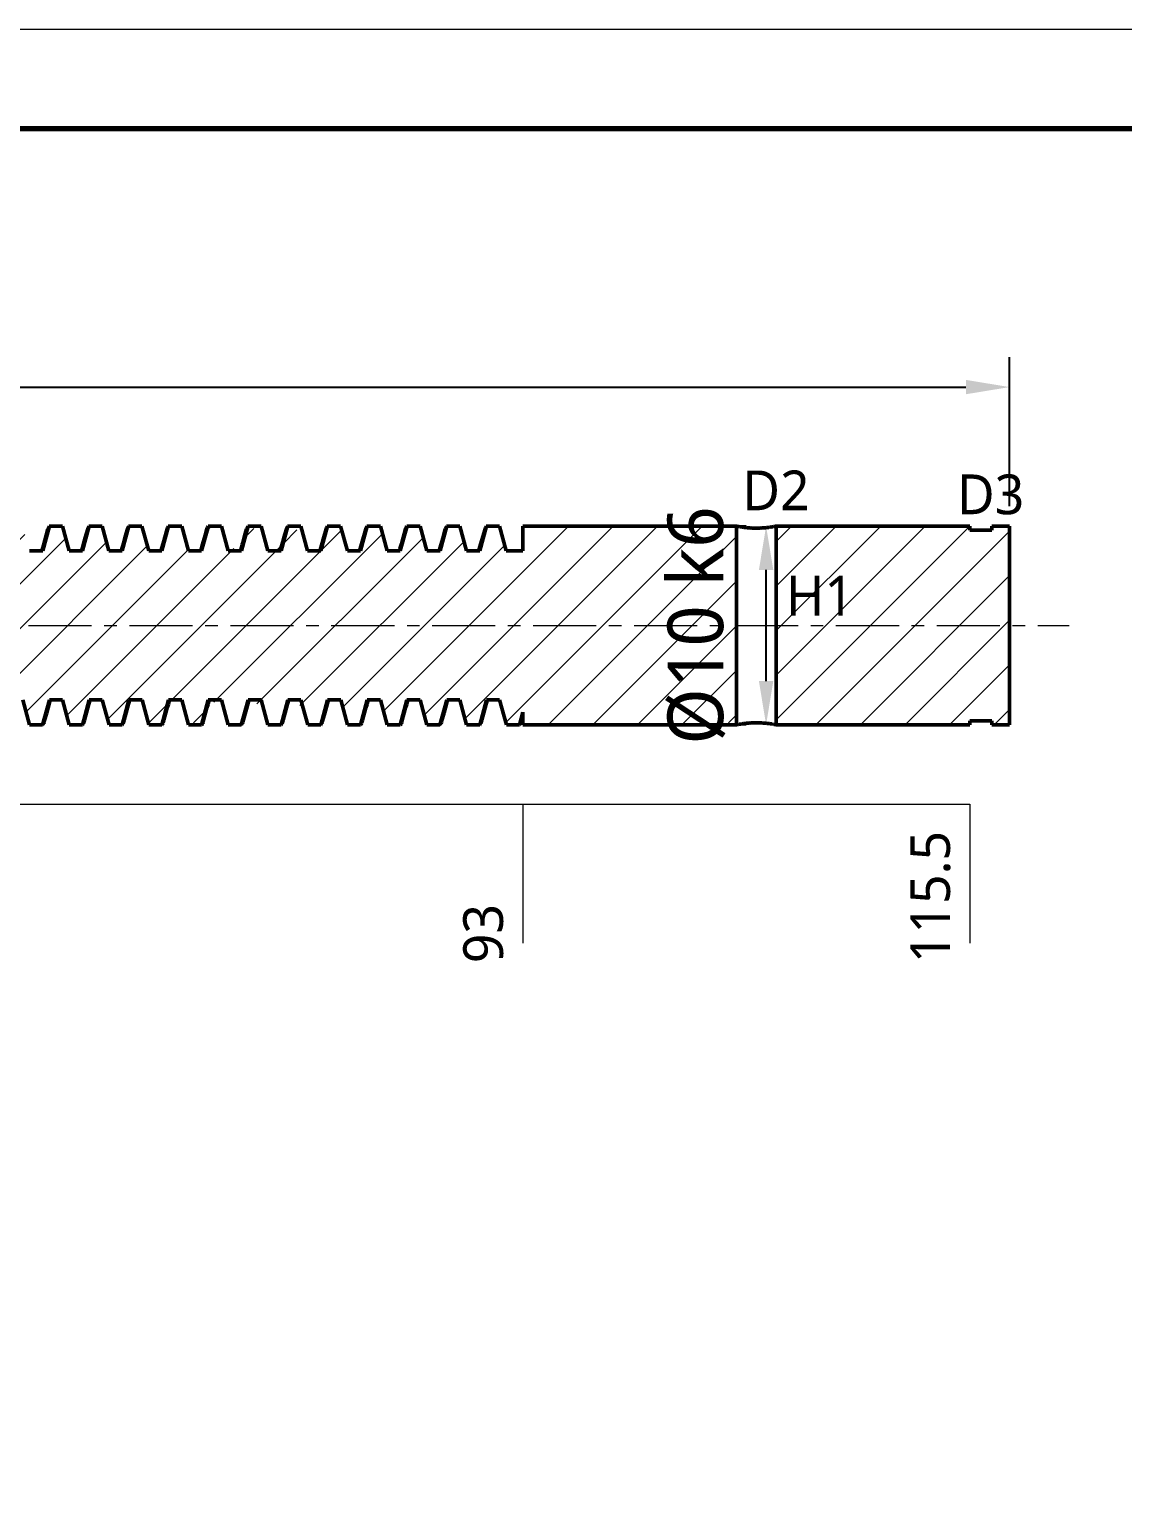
# Model space of a CAD drawing. Header units: millimetres. Extents: x 0 to 420, y 0 to 297.
# Drawn here: x 110.2 to 165.2, y 222.8 to 297 of the extents above; entities that cross this region are included whole.
import ezdxf

# ---------------------------------------------------------------- set-up
doc = ezdxf.new("R2010")
doc.units = ezdxf.units.MM
doc.linetypes.add('CENTER', pattern=[5.08, 3.175, -0.635, 0.635, -0.635])
for name, color, linetype, lineweight in [('CENTER', 1, 'CENTER', 18), ('DIM', 3, 'CONTINUOUS', 18), ('FRAME', 7, 'CONTINUOUS', 70), ('HATCH', 8, 'CONTINUOUS', 13), ('VISIBLE', 7, 'CONTINUOUS', 50)]:
    doc.layers.add(name, color=color, linetype=linetype, lineweight=lineweight)
doc.styles.add('CJK', font='NotoSansCJK-Regular.ttc')
doc.dimstyles.new('GB', dxfattribs={"dimtxt": 2.8, "dimasz": 2.2, "dimexe": 1.5, "dimexo": 1, "dimgap": 0.6, "dimtad": 1, "dimlfac": 100, "dimzin": 12, "dimdsep": 46, "dimtxsty": 'CJK', "dimcen": 2.5, "dimazin": 3, "dimtfac": 0.5, "dimtmove": 2, "dimatfit": 3})

msp = doc.modelspace()

# ---------------------------------------------------------------- hatches: boundary and pattern name
at = {"layer": 'HATCH'}
h = msp.add_hatch(dxfattribs=at)
h.set_pattern_fill('ANSI31', scale=0.5)
h.paths.add_polyline_path([(145.75, 271.99999), (144.76815, 271.99999), (143.78631, 271.99999), (142.80446, 271.99999), (141.82262, 271.99999), (140.84077, 271.99999), (139.85893, 271.99999), (138.87708, 271.99999), (137.89524, 271.99999), (136.91339, 271.99999), (135.93155, 271.99999), (135, 271.9497), (135, 270.96785), (134.23601, 270.74999), (133.92937, 271.63088), (133.23041, 271.99999), (132.93045, 271.11024), (132.22469, 270.74999), (131.92643, 271.64182), (131.21908, 272), (130.92751, 271.09931), (130.2135, 270.74999), (129.92352, 271.65263), (129.20789, 271.99999), (128.9246, 271.0885), (128.2023, 270.74999), (127.92061, 271.66343), (127.1967, 271.99999), (126.92169, 271.07769), (126.19111, 270.74999), (125.9177, 271.67424), (125.1855, 271.99999), (124.91878, 271.06688), (124.17991, 270.74999), (123.91479, 271.68505), (123.17431, 271.99999), (122.91587, 271.05607), (122.16872, 270.74999), (121.91188, 271.69586), (121.16821, 271.99334), (120.91296, 271.04526), (120.16423, 270.75858), (119.90897, 271.70667), (119.1653, 271.98253), (118.91005, 271.03444), (118.16131, 270.7694), (117.90606, 271.71748), (117.16239, 271.97172), (116.90714, 271.02364), (116.1584, 270.7802), (115.90315, 271.72829), (115.15948, 271.96091), (114.90422, 271.01282), (114.15549, 270.79102), (113.90024, 271.7391), (113.15656, 271.95011), (112.90131, 271.00202), (112.15258, 270.80182), (111.89733, 271.74991), (111.15366, 271.93929), (110.8984, 270.9912), (110.14967, 270.81264), (109.89442, 271.76072), (109.15075, 271.92849), (108.89549, 270.9804), (108.14676, 270.82344), (107.89151, 271.77153), (107.14784, 271.91767), (106.89258, 270.96959), (106.14385, 270.83426), (105.8886, 271.78234), (105.14492, 271.90686), (104.88967, 270.95878), (104.14094, 270.84506), (103.88569, 271.79315), (103.14202, 271.89605), (102.88676, 270.94797), (102.13803, 270.85587), (101.88278, 271.80396), (101.1391, 271.88525), (100.88385, 270.93716), (100.13512, 270.86669), (99.87987, 271.81477), (99.13619, 271.87444), (98.88094, 270.92635), (98.13221, 270.87749), (97.87696, 271.82558), (97.13328, 271.86363), (96.87803, 270.91554), (96.1293, 270.88831), (95.87405, 271.83639), (95.13037, 271.85282), (94.87512, 270.90474), (94.12639, 270.89911), (93.87114, 271.8472), (93.12746, 271.84201), (92.87221, 270.89392), (92.12348, 270.90993), (91.86823, 271.85801), (91.12455, 271.83121), (90.8693, 270.88312), (90.12057, 270.92073), (89.86532, 271.86882), (89.12164, 271.82039), (88.86639, 270.8723), (88.11766, 270.93155), (87.8624, 271.87963), (87.11873, 271.80959), (86.86348, 270.8615), (86.11475, 270.94235), (85.85949, 271.89044), (85.11582, 271.79877), (84.86057, 270.85068), (84.11184, 270.95317), (83.85658, 271.90125), (83.11291, 271.78797), (82.85766, 270.83988), (82.10893, 270.96397), (81.85367, 271.91205), (81.11, 271.77715), (80.85475, 270.82907), (80.10602, 270.97478), (79.85076, 271.92287), (79.10709, 271.76635), (78.85184, 270.81826), (78.10311, 270.98559), (77.84785, 271.93367), (77.10418, 271.75553), (76.84893, 270.80745), (76.1002, 270.9964), (75.84494, 271.94449), (75.10127, 271.74473), (74.84602, 270.79664), (74.09729, 271.00721), (73.84203, 271.95529), (73.09836, 271.73391), (72.84311, 270.78583), (72.09438, 271.01802), (71.83912, 271.9661), (71.09545, 271.72311), (70.8402, 270.77502), (70.09147, 271.02883), (69.83621, 271.97691), (69.09254, 271.7123), (68.83729, 270.76421), (68.08856, 271.03963), (67.8333, 271.98772), (67.08963, 271.70149), (66.83438, 270.7534), (66.08565, 271.05045), (65.83039, 271.99853), (65.08672, 271.69068), (64.82592, 270.74999), (64.08274, 271.06125), (63.82032, 271.99999), (63.08381, 271.67987), (62.81473, 270.74999), (62.07983, 271.07207), (61.80913, 272), (61.0809, 271.66906), (60.80354, 270.74999), (60.07692, 271.08287), (59.79793, 271.99999), (59.07799, 271.65825), (58.79234, 270.74999), (58.07401, 271.09369), (57.78674, 272), (57.07508, 271.64745), (56.78115, 270.74999), (56.0711, 271.10449), (55.77554, 271.99999), (55.07217, 271.63663), (54.76995, 270.74999), (54.06819, 271.11531), (53.76435, 272), (53.06926, 271.62583), (52.75876, 270.74999), (52.06528, 271.12611), (51.75315, 271.99999), (51.06635, 271.61501), (50.74756, 270.74999), (50.06237, 271.13692), (49.74196, 272), (49.06344, 271.60421), (48.54465, 270.99999), (47.56281, 270.99999), (46.58096, 270.99999), (45.59912, 270.99999), (44.61727, 270.99999), (43.63543, 270.99999), (42.65358, 270.99999), (42, 270.67173), (42, 269.68988), (42, 268.70804), (42, 267.72619), (42, 266.74435), (42, 265.7625), (42, 264.78066), (42, 263.79881), (42.18303, 262.99999), (43.16487, 262.99999), (44.14672, 262.99999), (45.12856, 262.99999), (46.11041, 262.99999), (47.09225, 262.99999), (48.0741, 262.99999), (49, 263.05594), (49.78779, 263.24999), (50.07681, 262.34614), (50.79337, 261.99999), (51.07573, 262.91271), (51.79896, 263.24999), (52.07971, 262.33534), (52.80455, 261.99999), (53.07864, 262.92351), (53.81016, 263.24999), (54.08263, 262.32452), (54.81576, 261.99999), (55.08155, 262.93433), (55.82136, 263.24999), (56.08554, 262.31371), (56.82696, 261.99999), (57.08446, 262.94514), (57.83256, 263.24999), (58.08845, 262.30289), (58.83212, 262.00788), (59.08738, 262.95596), (59.8361, 263.24019), (60.09135, 262.29211), (60.83502, 262.01867), (61.09028, 262.96675), (61.83906, 263.22921), (62.09431, 262.28112), (62.83798, 262.02965), (63.09324, 262.97773), (63.84197, 263.2184), (64.09722, 262.27032), (64.84089, 262.04046), (65.09615, 262.98855), (65.84487, 263.20762), (66.10012, 262.25953), (66.84379, 262.05124), (67.09905, 262.99932), (67.84779, 263.19679), (68.10304, 262.24871), (68.84671, 262.06207), (69.10197, 263.01016), (69.8507, 263.18597), (70.10595, 262.23789), (70.84962, 262.07288), (71.10488, 263.02096), (71.85359, 263.17522), (72.10885, 262.22713), (72.85252, 262.08365), (73.10777, 263.03173), (73.8565, 263.16442), (74.11175, 262.21633), (74.85542, 262.09443), (75.11068, 263.04252), (75.85941, 263.15362), (76.11466, 262.20553), (76.85833, 262.10525), (77.11359, 263.05333), (77.86232, 263.1428), (78.11758, 262.19472), (78.86125, 262.11605), (79.1165, 263.06414), (79.86523, 263.132), (80.12048, 262.18392), (80.86415, 262.12686), (81.11941, 263.07494), (81.86814, 263.12118), (82.1234, 262.1731), (82.86707, 262.13768), (83.12232, 263.08576), (83.87105, 263.11037), (84.12631, 262.16228), (84.86998, 262.14848), (85.12523, 263.09657), (85.87396, 263.09956), (86.12922, 262.15147), (86.87289, 262.15929), (87.12814, 263.10738), (87.87687, 263.08874), (88.13213, 262.14066), (88.8758, 262.1701), (89.13105, 263.11819), (89.87978, 263.07794), (90.13504, 262.12985), (90.87871, 262.18092), (91.13396, 263.129), (91.8827, 263.0671), (92.13795, 262.11902), (92.88162, 262.19174), (93.13688, 263.13982), (93.88561, 263.0563), (94.14086, 262.10821), (94.88453, 262.20255), (95.13979, 263.15064), (95.88852, 263.04547), (96.14377, 262.09739), (96.88745, 262.21337), (97.1427, 263.16145), (97.89143, 263.03467), (98.14668, 262.08659), (98.89036, 262.22418), (99.14561, 263.17227), (99.89434, 263.02386), (100.14959, 262.07577), (100.89327, 262.23498), (101.14852, 263.18307), (101.89725, 263.01306), (102.1525, 262.06497), (102.89618, 262.2458), (103.15143, 263.19389), (103.90025, 263.00192), (104.1555, 262.05383), (104.89917, 262.25693), (105.15443, 263.20501), (105.90316, 262.99111), (106.15841, 262.04303), (106.90208, 262.26775), (107.15734, 263.21583), (107.90607, 262.98032), (108.16132, 262.03223), (108.90499, 262.27853), (109.16025, 263.22662), (109.90898, 262.96951), (110.16423, 262.02143), (110.9079, 262.28934), (111.16316, 263.23743), (111.91189, 262.95869), (112.16714, 262.0106), (112.91081, 262.30017), (113.16607, 263.24825), (113.91483, 262.94775), (114.17033, 261.99999), (114.91376, 262.3111), (115.17594, 263.24999), (115.91774, 262.93695), (116.18153, 262), (116.91667, 262.32191), (117.18713, 263.24999), (117.92065, 262.92613), (118.19273, 261.99999), (118.91958, 262.33272), (119.19833, 263.24999), (119.92356, 262.91533), (120.20392, 262), (120.92249, 262.34353), (121.20971, 263.24999), (121.92652, 262.90433), (122.2153, 261.99999), (122.92545, 262.35451), (123.2209, 263.24999), (123.92943, 262.89353), (124.22649, 262), (124.92836, 262.36533), (125.23213, 263.24999), (125.93235, 262.88268), (126.23772, 261.99999), (126.93127, 262.37616), (127.24336, 263.24999), (127.9353, 262.87173), (128.24907, 262), (128.93423, 262.38713), (129.25468, 263.24999), (129.93822, 262.8609), (130.26027, 261.99999), (130.93714, 262.39794), (131.26587, 263.24999), (131.94116, 262.84999), (132.27158, 262), (132.94008, 262.40886), (133.27719, 263.24999), (133.9441, 262.83906), (134.2829, 261.99999), (134.94302, 262.41979), (135.13125, 261.99999), (136.11309, 261.99999), (137.09494, 261.99999), (138.07678, 261.99999), (139.05863, 261.99999), (140.04048, 261.99999), (141.02232, 261.99999), (142.00417, 261.99999), (142.98601, 261.99999), (143.96786, 261.99999), (144.9497, 261.99999), (145.75, 262.18154), (145.75, 263.16339), (145.75, 264.14523), (145.75, 265.12708), (145.75, 266.10892), (145.75, 267.09077), (145.75, 268.07261), (145.75, 269.05446), (145.75, 270.0363), (145.75, 271.01815), (145.75, 271.99999)])
h = msp.add_hatch(dxfattribs=at)
h.set_pattern_fill('ANSI31', scale=0.5)
h.paths.add_polyline_path([(157.5, 271.99999), (157.19658, 271.99999), (156.89315, 271.99999), (156.58973, 271.99999), (156.2863, 271.99999), (155.98288, 271.99999), (155.67945, 271.99999), (155.37603, 271.99999), (155.0726, 271.99999), (154.76918, 271.99999), (154.46575, 271.99999), (154.16233, 271.99999), (153.8589, 271.99999), (153.55548, 271.99999), (153.25205, 271.99999), (152.94863, 271.99999), (152.64521, 271.99999), (152.34178, 271.99999), (152.03836, 271.99999), (151.73493, 271.99999), (151.43151, 271.99999), (151.12808, 271.99999), (150.82466, 271.99999), (150.52123, 271.99999), (150.21781, 271.99999), (149.91438, 271.99999), (149.61096, 271.99999), (149.30753, 271.99999), (149.00411, 271.99999), (148.70068, 271.99999), (148.39726, 271.99999), (148.09384, 271.99999), (147.79041, 271.99999), (147.75, 271.73698), (147.75, 271.43356), (147.75, 271.13013), (147.75, 270.82671), (147.75, 270.52328), (147.75, 270.21986), (147.75, 269.91643), (147.75, 269.61301), (147.75, 269.30958), (147.75, 269.00616), (147.75, 268.70273), (147.75, 268.39931), (147.75, 268.09588), (147.75, 267.79246), (147.75, 267.48903), (147.75, 267.18561), (147.75, 266.88219), (147.75, 266.57876), (147.75, 266.27534), (147.75, 265.97191), (147.75, 265.66849), (147.75, 265.36506), (147.75, 265.06164), (147.75, 264.75821), (147.75, 264.45479), (147.75, 264.15136), (147.75, 263.84794), (147.75, 263.54451), (147.75, 263.24109), (147.75, 262.93766), (147.75, 262.63424), (147.75, 262.33082), (147.75, 262.02739), (148.02603, 261.99999), (148.32945, 261.99999), (148.63288, 261.99999), (148.9363, 261.99999), (149.23973, 261.99999), (149.54315, 261.99999), (149.84658, 261.99999), (150.15, 261.99999), (150.45342, 261.99999), (150.75685, 261.99999), (151.06027, 261.99999), (151.3637, 261.99999), (151.66712, 261.99999), (151.97055, 261.99999), (152.27397, 261.99999), (152.5774, 261.99999), (152.88082, 261.99999), (153.18425, 261.99999), (153.48767, 261.99999), (153.7911, 261.99999), (154.09452, 261.99999), (154.39795, 261.99999), (154.70137, 261.99999), (155.00479, 261.99999), (155.30822, 261.99999), (155.61164, 261.99999), (155.91507, 261.99999), (156.21849, 261.99999), (156.52192, 261.99999), (156.82534, 261.99999), (157.12877, 261.99999), (157.43219, 261.99999), (157.53562, 262.19999), (157.83904, 262.19999), (158.14247, 262.19999), (158.44589, 262.19999), (158.6, 262.05068), (158.85274, 261.99999), (159.15616, 261.99999), (159.45959, 261.99999), (159.5, 262.26301), (159.5, 262.56643), (159.5, 262.86986), (159.5, 263.17328), (159.5, 263.47671), (159.5, 263.78013), (159.5, 264.08356), (159.5, 264.38698), (159.5, 264.6904), (159.5, 264.99383), (159.5, 265.29725), (159.5, 265.60068), (159.5, 265.9041), (159.5, 266.20753), (159.5, 266.51095), (159.5, 266.81438), (159.5, 267.1178), (159.5, 267.42123), (159.5, 267.72465), (159.5, 268.02808), (159.5, 268.3315), (159.5, 268.63493), (159.5, 268.93835), (159.5, 269.24177), (159.5, 269.5452), (159.5, 269.84862), (159.5, 270.15205), (159.5, 270.45547), (159.5, 270.7589), (159.5, 271.06232), (159.5, 271.36575), (159.5, 271.66917), (159.5, 271.9726), (159.22397, 271.99999), (158.92055, 271.99999), (158.61712, 271.99999), (158.5137, 271.79999), (158.21027, 271.79999), (157.90685, 271.79999), (157.60342, 271.79999), (157.5, 271.99999)])

# ---------------------------------------------------------------- linework, layer by layer
at = {"layer": 'CENTER'}
msp.add_line((39, 266.99999), (162.5, 266.99999), dxfattribs=at)
at = {"layer": 'DIM'}
for p, q in [((42, 257.99999), (157.5, 257.99999)), ((135, 257.99999), (135, 250.99999)), ((157.5, 257.99999), (157.5, 250.99999))]:
    msp.add_line(p, q, dxfattribs=at)
at = {"layer": 'FRAME', "lineweight": 18}
msp.add_lwpolyline([(0, 0), (420, 0), (420, 297), (0, 297)], close=True, dxfattribs=at)
at = {"layer": 'FRAME'}
msp.add_lwpolyline([(25, 5), (415, 5), (415, 292), (25, 292)], close=True, dxfattribs=at)
at = {"layer": 'VISIBLE'}
for points in [[(110.83346, 270.74999), (111.17, 271.99999)], [(111.00709, 271.54467), (111.09606, 271.8657)], [(111.09606, 271.8657), (111.11619, 271.92872)], [(111.11619, 271.92872), (111.13632, 271.97203)], [(111.13632, 271.97203), (111.15316, 271.99299)], [(111.15316, 271.99299), (111.17, 271.99999)], [(111.17, 271.99999), (111.83, 271.99999)], [(111.83, 271.99999), (112.16654, 270.74999)], [(112.83346, 270.74999), (113.17, 271.99999)], [(112.97339, 271.4234), (113.09606, 271.86569)], [(113.09606, 271.86569), (113.11619, 271.92871)], [(113.11619, 271.92871), (113.13632, 271.97203)], [(113.13632, 271.97203), (113.15316, 271.993)], [(113.15316, 271.993), (113.17, 271.99999)], [(113.17, 271.99999), (113.83, 271.99999)], [(113.83, 271.99999), (114.16654, 270.74999)], [(114.83346, 270.74999), (115.17, 271.99999)], [(115.03571, 271.64782), (115.09605, 271.86569)], [(115.09605, 271.86569), (115.11619, 271.92871)], [(115.11619, 271.92871), (115.13632, 271.97202)], [(115.13632, 271.97202), (115.15316, 271.99299)], [(115.15316, 271.99299), (115.17, 271.99999)], [(115.17, 271.99999), (115.83, 271.99999)], [(115.83, 271.99999), (116.16654, 270.74999)], [(116.83346, 270.74999), (117.17, 271.99999)], [(116.89353, 271.13677), (117.09606, 271.8657)], [(117.09606, 271.8657), (117.11619, 271.92872)], [(117.11619, 271.92872), (117.13632, 271.97203)], [(117.13632, 271.97203), (117.15316, 271.993)], [(117.15316, 271.993), (117.17, 271.99999)], [(117.17, 271.99999), (117.83, 271.99999)], [(117.83, 271.99999), (118.16654, 270.74999)], [(118.83346, 270.74999), (119.17, 271.99999)], [(119.00713, 271.54484), (119.09605, 271.86567)], [(119.09605, 271.86567), (119.11618, 271.9287)], [(119.11618, 271.9287), (119.13631, 271.97202)], [(119.13631, 271.97202), (119.15316, 271.99299)], [(119.15316, 271.99299), (119.17, 271.99999)], [(119.17, 271.99999), (119.83, 271.99999)], [(119.83, 271.99999), (120.16654, 270.74999)], [(120.83346, 270.74999), (121.17, 271.99999)], [(120.99641, 271.50624), (121.09606, 271.86571)], [(121.09606, 271.86571), (121.11619, 271.92873)], [(121.11619, 271.92873), (121.13633, 271.97204)], [(121.13633, 271.97204), (121.15316, 271.993)], [(121.15316, 271.993), (121.17, 271.99999)], [(121.17, 271.99999), (121.83, 271.99999)], [(121.83, 271.99999), (122.16654, 270.74999)], [(122.83346, 270.74999), (123.17, 271.99999)], [(122.97679, 271.43563), (123.09605, 271.86566)], [(123.09605, 271.86566), (123.11618, 271.92869)], [(123.11618, 271.92869), (123.13631, 271.97202)], [(123.13631, 271.97202), (123.15315, 271.99299)], [(123.15315, 271.99299), (123.17, 271.99999)], [(123.17, 271.99999), (123.83, 271.99999)], [(123.83, 271.99999), (124.16654, 270.74999)], [(124.83346, 270.74999), (125.17, 271.99999)], [(124.98419, 271.46949), (125.09606, 271.86572)], [(125.09606, 271.86572), (125.1162, 271.92874)], [(125.1162, 271.92874), (125.13633, 271.97204)], [(125.13633, 271.97204), (125.15316, 271.993)], [(125.15316, 271.993), (125.17, 271.99999)], [(125.17, 271.99999), (125.83, 271.99999)], [(125.83, 271.99999), (126.16654, 270.74999)], [(126.83346, 270.74999), (127.17, 271.99999)], [(126.91826, 271.22545), (127.09604, 271.86566)], [(127.09604, 271.86566), (127.11617, 271.92869)], [(127.11617, 271.92869), (127.13631, 271.97201)], [(127.13631, 271.97201), (127.15315, 271.99299)], [(127.15315, 271.99299), (127.17, 271.99999)], [(127.17, 271.99999), (127.83, 271.99999)], [(127.83, 271.99999), (128.16654, 270.74999)], [(128.83346, 270.74999), (129.17, 271.99999)], [(128.97355, 271.42397), (129.09606, 271.86571)], [(129.09606, 271.86571), (129.11619, 271.92873)], [(129.11619, 271.92873), (129.13632, 271.97204)], [(129.13632, 271.97204), (129.15316, 271.993)], [(129.15316, 271.993), (129.17, 271.99999)], [(129.17, 271.99999), (129.83, 271.99999)], [(129.83, 271.99999), (130.16654, 270.74999)], [(130.83346, 270.74999), (131.17, 272)], [(130.96602, 271.39691), (131.09604, 271.86566)], [(131.09604, 271.86566), (131.11618, 271.92869)], [(131.11618, 271.92869), (131.13631, 271.97202)], [(131.13631, 271.97202), (131.15315, 271.993)], [(131.15315, 271.993), (131.17, 272)], [(131.17, 272), (131.83, 272)], [(131.83, 272), (132.16654, 270.74999)], [(132.81938, 270.92227), (133.09606, 271.86571)], [(132.83346, 270.74999), (133.17, 271.99999)], [(133.09606, 271.86571), (133.11619, 271.92873)], [(133.11619, 271.92873), (133.13632, 271.97204)], [(133.13632, 271.97204), (133.15316, 271.993)], [(133.15316, 271.993), (133.17, 271.99999)], [(133.17, 271.99999), (133.83, 271.99999)], [(133.83, 271.99999), (134.16654, 270.74999)], [(135, 271.99999), (135, 270.74999)], [(135, 271.99999), (145.75, 271.99999)], [(145.75, 261.99999), (145.75, 271.99999)], [(145.75, 271.99999), (145.75243, 271.99951)], [(145.75243, 271.99951), (145.75964, 271.99807)], [(145.75964, 271.99807), (145.77148, 271.99574)], [(145.77148, 271.99574), (145.78777, 271.99258)], [(145.78777, 271.99258), (145.80834, 271.98865)], [(145.80834, 271.98865), (145.83295, 271.98407)], [(145.83295, 271.98407), (145.86139, 271.97891)], [(145.86139, 271.97891), (145.89339, 271.9733)], [(145.89339, 271.9733), (145.92867, 271.96734)], [(145.92867, 271.96734), (145.96694, 271.96116)], [(145.96694, 271.96116), (146.00788, 271.95486)], [(146.00788, 271.95486), (146.05114, 271.94857)], [(146.05114, 271.94857), (146.09636, 271.94239)], [(146.09636, 271.94239), (146.14325, 271.9364)], [(146.14325, 271.9364), (146.19181, 271.93067)], [(146.19181, 271.93067), (146.24187, 271.92525)], [(146.24187, 271.92525), (146.29326, 271.92022)], [(146.29326, 271.92022), (146.34582, 271.91562)], [(146.34582, 271.91562), (146.39938, 271.9115)], [(146.39938, 271.9115), (146.45379, 271.90792)], [(146.45379, 271.90792), (146.50891, 271.9049)], [(146.50891, 271.9049), (146.5646, 271.90248)], [(146.5646, 271.90248), (146.62071, 271.90068)], [(146.62071, 271.90068), (146.67711, 271.89952)], [(146.67711, 271.89952), (146.73368, 271.899)], [(146.73368, 271.899), (146.79028, 271.89914)], [(146.79028, 271.89914), (146.84679, 271.89993)], [(146.84679, 271.89993), (146.90309, 271.90136)], [(146.90309, 271.90136), (146.95903, 271.90343)], [(146.95903, 271.90343), (147.01449, 271.90611)], [(147.01449, 271.90611), (147.06933, 271.90937)], [(147.06933, 271.90937), (147.1234, 271.91318)], [(147.1234, 271.91318), (147.17656, 271.91751)], [(147.17656, 271.91751), (147.22864, 271.9223)], [(147.22864, 271.9223), (147.27949, 271.9275)], [(147.27949, 271.9275), (147.32894, 271.93306)], [(147.32894, 271.93306), (147.37681, 271.93891)], [(147.37681, 271.93891), (147.423, 271.94498)], [(147.423, 271.94498), (147.46744, 271.95123)], [(147.46744, 271.95123), (147.50977, 271.95754)], [(147.50977, 271.95754), (147.54963, 271.9638)], [(147.54963, 271.9638), (147.58669, 271.96991)], [(147.58669, 271.96991), (147.62063, 271.97573)], [(147.62063, 271.97573), (147.65116, 271.98117)], [(147.65116, 271.98117), (147.67801, 271.98609)], [(147.67801, 271.98609), (147.70093, 271.99041)], [(147.70093, 271.99041), (147.71971, 271.99402)], [(147.71971, 271.99402), (147.73413, 271.99684)], [(147.73413, 271.99684), (147.74401, 271.9988)], [(147.74401, 271.9988), (147.74849, 271.99969)], [(147.74849, 271.99969), (147.75, 271.99999)], [(147.75, 271.99999), (147.75, 261.99999)], [(147.75, 271.99999), (157.5, 271.99999)], [(157.5, 271.99999), (157.5, 271.79999)], [(157.5, 271.79999), (158.6, 271.79999)], [(158.6, 271.99999), (159.5, 271.99999)], [(158.6, 271.99999), (158.6, 271.79999)], [(159.5, 271.99999), (159.5, 261.99999)], [(110.86635, 271.03958), (110.78509, 270.74999)], [(110.86635, 271.03958), (111.00709, 271.54467)], [(112.8302, 270.91048), (112.88955, 271.12258)], [(112.88955, 271.12258), (112.97339, 271.4234)], [(114.83563, 270.92985), (114.90808, 271.18893)], [(114.90808, 271.18893), (114.98758, 271.47443)], [(114.98758, 271.47443), (115.03571, 271.64782)], [(116.89353, 271.13677), (116.78518, 270.74999)], [(118.86661, 271.04051), (118.78509, 270.74999)], [(118.86661, 271.04051), (119.00713, 271.54484)], [(120.83895, 270.94171), (120.87746, 271.07929)], [(120.87746, 271.07929), (120.89825, 271.15371)], [(120.99641, 271.50624), (120.89825, 271.15371)], [(122.91853, 271.2264), (122.85665, 271.0049)], [(122.97679, 271.43563), (122.91853, 271.2264)], [(124.86909, 271.04938), (124.80288, 270.8131)], [(124.86909, 271.04938), (124.98419, 271.46949)], [(126.91826, 271.22545), (126.78493, 270.74999)], [(128.83009, 270.9101), (128.8876, 271.11559)], [(128.8876, 271.11559), (128.97355, 271.42397)], [(130.83971, 270.94443), (130.91934, 271.22931)], [(130.96602, 271.39691), (130.91934, 271.22931)], [(110.16654, 270.74999), (110.83346, 270.74999)], [(112.16654, 270.74999), (112.83346, 270.74999)], [(112.78649, 270.75478), (112.78514, 270.74999)], [(112.81336, 270.85042), (112.78649, 270.75478)], [(112.8302, 270.91048), (112.81336, 270.85042)], [(114.16654, 270.74999), (114.83346, 270.74999)], [(114.83563, 270.92985), (114.78508, 270.74999)], [(116.16654, 270.74999), (116.83346, 270.74999)], [(118.16654, 270.74999), (118.83346, 270.74999)], [(120.16654, 270.74999), (120.83346, 270.74999)], [(120.83895, 270.94171), (120.78504, 270.74999)], [(122.16654, 270.74999), (122.83346, 270.74999)], [(122.85665, 271.0049), (122.78504, 270.74999)], [(124.16654, 270.74999), (124.83346, 270.74999)], [(124.80288, 270.8131), (124.78512, 270.74999)], [(126.16654, 270.74999), (126.83346, 270.74999)], [(128.16654, 270.74999), (128.83346, 270.74999)], [(128.78825, 270.76105), (128.78513, 270.74999)], [(128.81398, 270.85264), (128.78825, 270.76105)], [(128.83009, 270.9101), (128.81398, 270.85264)], [(130.16654, 270.74999), (130.83346, 270.74999)], [(130.83971, 270.94443), (130.7851, 270.74999)], [(132.16654, 270.74999), (132.83346, 270.74999)], [(132.81938, 270.92227), (132.77797, 270.74999)], [(134.16654, 270.74999), (135, 270.74999)], [(109.83346, 263.24999), (110.17, 262)], [(110.83, 262), (111.16655, 263.25001)], [(111.03229, 262.59703), (111.10223, 262.848)], [(111.15704, 263.044), (111.10223, 262.848)], [(111.15704, 263.044), (111.21494, 263.25001)], [(111.83346, 263.24999), (111.16655, 263.25001)], [(111.83346, 263.24999), (112.17, 261.99999)], [(112.83, 261.99999), (113.16654, 263.24999)], [(113.03232, 262.5971), (113.10191, 262.84685)], [(113.15711, 263.04423), (113.10191, 262.84685)], [(113.15711, 263.04423), (113.21496, 263.25005)], [(113.83334, 263.25082), (113.16654, 263.24999)], [(113.83334, 263.25082), (114.17, 261.99999)], [(114.83, 261.99999), (115.16654, 263.24998)], [(115.03231, 262.5971), (115.10193, 262.84691)], [(115.10193, 262.84691), (115.1571, 263.04422)], [(115.1571, 263.04422), (115.21493, 263.24998)], [(115.83346, 263.24999), (115.16654, 263.24998)], [(115.83346, 263.24999), (116.17, 262)], [(116.83, 262), (117.16654, 263.24999)], [(117.03231, 262.59707), (117.10202, 262.84724)], [(117.10202, 262.84724), (117.15709, 263.04415)], [(117.15709, 263.04415), (117.21494, 263.24999)], [(117.83346, 263.25001), (117.16654, 263.24999)], [(117.83346, 263.25001), (118.17, 261.99999)], [(118.83, 261.99999), (119.16654, 263.25)], [(119.03231, 262.5971), (119.10191, 262.84686)], [(119.10191, 262.84686), (119.15711, 263.04422)], [(119.15711, 263.04422), (119.21494, 263.25)], [(119.83346, 263.24999), (119.16654, 263.25)], [(119.83346, 263.24999), (120.17, 262)], [(120.83, 262), (121.16673, 263.25116)], [(121.16844, 263.08472), (121.0504, 262.66214)], [(121.83346, 263.25004), (121.16673, 263.25116)], [(121.16844, 263.08472), (121.21523, 263.25107)], [(121.83346, 263.25004), (122.17, 261.99999)], [(122.83, 261.99999), (123.16654, 263.24997)], [(123.03226, 262.59691), (123.10258, 262.84926)], [(123.10258, 262.84926), (123.15697, 263.04373)], [(123.15697, 263.04373), (123.21493, 263.24997)], [(123.83346, 263.24999), (123.16654, 263.24997)], [(123.83346, 263.24999), (124.17, 262)], [(124.83, 262), (125.16657, 263.25001)], [(125.02209, 262.5097), (125.21786, 263.25001)], [(125.83346, 263.24999), (125.16657, 263.25001)], [(125.83346, 263.24999), (126.17, 261.99999)], [(126.83, 261.99999), (127.16658, 263.24995)], [(127.03231, 262.5971), (127.10189, 262.84675)], [(127.15711, 263.04424), (127.10189, 262.84675)], [(127.15711, 263.04424), (127.21493, 263.24996)], [(127.83347, 263.25), (127.16658, 263.24995)], [(127.83347, 263.25), (128.17, 262)], [(128.83, 261.99999), (129.16655, 263.25009)], [(129.03229, 262.59701), (129.1023, 262.84824)], [(129.15703, 263.04395), (129.1023, 262.84824)], [(129.15703, 263.04395), (129.21496, 263.25008)], [(129.83346, 263.24997), (129.16655, 263.25009)], [(129.83346, 263.24997), (130.17, 261.99999)], [(130.83, 261.99999), (131.16653, 263.24996)], [(131.03231, 262.59709), (131.10192, 262.84688)], [(131.10192, 262.84688), (131.15711, 263.04421)], [(131.15711, 263.04421), (131.21493, 263.24996)], [(131.83347, 263.24999), (131.16653, 263.24996)], [(131.83347, 263.24999), (132.17, 262)], [(132.83, 261.99999), (133.16654, 263.25002)], [(133.03231, 262.5971), (133.10193, 262.84693)], [(133.15711, 263.04421), (133.10193, 262.84693)], [(133.15711, 263.04421), (133.21494, 263.25001)], [(133.83346, 263.25), (133.16654, 263.25002)], [(133.83346, 263.25), (134.17, 261.99999)], [(110.89039, 262.08973), (110.90391, 262.13417)], [(110.93073, 262.23108), (110.90391, 262.13417)], [(111.03229, 262.59703), (110.93073, 262.23108)], [(112.89039, 262.08972), (112.90391, 262.13417)], [(112.93069, 262.23093), (112.90391, 262.13417)], [(113.03232, 262.5971), (112.93069, 262.23093)], [(114.89039, 262.08973), (114.90391, 262.13417)], [(114.93069, 262.23095), (114.90391, 262.13417)], [(114.93069, 262.23095), (115.03231, 262.5971)], [(116.89039, 262.08972), (116.90391, 262.13417)], [(116.9307, 262.23098), (116.90391, 262.13417)], [(117.03231, 262.59707), (116.9307, 262.23098)], [(118.89039, 262.08973), (118.9039, 262.13417)], [(118.9307, 262.23096), (118.9039, 262.13417)], [(118.9307, 262.23096), (119.03231, 262.5971)], [(120.89039, 262.08973), (120.90391, 262.13417)], [(120.96949, 262.37095), (120.90391, 262.13417)], [(121.0504, 262.66214), (120.96949, 262.37095)], [(122.89039, 262.08972), (122.9039, 262.13416)], [(122.93075, 262.23116), (122.9039, 262.13416)], [(122.93075, 262.23116), (123.03226, 262.59691)], [(124.89039, 262.08973), (124.90391, 262.13417)], [(124.97327, 262.34416), (124.90391, 262.13417)], [(125.02209, 262.5097), (124.97327, 262.34416)], [(126.89039, 262.08972), (126.9039, 262.13416)], [(126.93069, 262.23094), (126.9039, 262.13416)], [(127.03231, 262.5971), (126.93069, 262.23094)], [(128.89039, 262.08973), (128.90391, 262.13417)], [(128.93074, 262.23111), (128.90391, 262.13417)], [(129.03229, 262.59701), (128.93074, 262.23111)], [(130.89039, 262.08972), (130.9039, 262.13416)], [(130.93069, 262.23094), (130.9039, 262.13416)], [(131.03231, 262.59709), (130.93069, 262.23094)], [(132.89039, 262.08973), (132.90391, 262.13417)], [(132.9307, 262.23097), (132.90391, 262.13417)], [(133.03231, 262.5971), (132.9307, 262.23097)], [(134.83, 261.99999), (135, 262.63142)], [(134.89039, 262.08972), (134.90391, 262.13416)], [(134.94705, 262.28997), (134.90391, 262.13416)], [(134.94705, 262.28997), (135, 262.48084)], [(135, 262.63142), (135, 261.99999)], [(157.5, 262.19999), (157.5, 261.99999)], [(158.6, 262.19999), (157.5, 262.19999)], [(158.6, 262.19999), (158.6, 261.99999)], [(110.17, 262), (110.83, 262)], [(110.83, 262), (110.85013, 262.00999)], [(110.85013, 262.00999), (110.87026, 262.03994)], [(110.87026, 262.03994), (110.89039, 262.08973)], [(112.17, 261.99999), (112.83, 261.99999)], [(112.83, 261.99999), (112.85013, 262.00999)], [(112.85013, 262.00999), (112.87026, 262.03994)], [(112.87026, 262.03994), (112.89039, 262.08972)], [(114.17, 261.99999), (114.83, 261.99999)], [(114.83, 261.99999), (114.85013, 262.00999)], [(114.85013, 262.00999), (114.87026, 262.03994)], [(114.87026, 262.03994), (114.89039, 262.08973)], [(116.17, 262), (116.83, 262)], [(116.83, 262), (116.85013, 262.00999)], [(116.85013, 262.00999), (116.87026, 262.03994)], [(116.87026, 262.03994), (116.89039, 262.08972)], [(118.17, 261.99999), (118.83, 261.99999)], [(118.83, 261.99999), (118.85013, 262.00999)], [(118.85013, 262.00999), (118.87026, 262.03994)], [(118.87026, 262.03994), (118.89039, 262.08973)], [(120.17, 262), (120.83, 262)], [(120.83, 262), (120.85013, 262.00999)], [(120.85013, 262.00999), (120.87026, 262.03994)], [(120.87026, 262.03994), (120.89039, 262.08973)], [(122.17, 261.99999), (122.83, 261.99999)], [(122.83, 261.99999), (122.85013, 262.00999)], [(122.85013, 262.00999), (122.87026, 262.03994)], [(122.87026, 262.03994), (122.89039, 262.08972)], [(124.17, 262), (124.83, 262)], [(124.83, 262), (124.85013, 262.00999)], [(124.85013, 262.00999), (124.87026, 262.03994)], [(124.87026, 262.03994), (124.89039, 262.08973)], [(126.17, 261.99999), (126.83, 261.99999)], [(126.83, 261.99999), (126.85013, 262.00998)], [(126.85013, 262.00998), (126.87026, 262.03994)], [(126.87026, 262.03994), (126.89039, 262.08972)], [(128.17, 262), (128.83, 261.99999)], [(128.83, 261.99999), (128.85013, 262.00999)], [(128.85013, 262.00999), (128.87026, 262.03994)], [(128.87026, 262.03994), (128.89039, 262.08973)], [(130.17, 261.99999), (130.83, 261.99999)], [(130.83, 261.99999), (130.85013, 262.00998)], [(130.85013, 262.00998), (130.87026, 262.03993)], [(130.87026, 262.03993), (130.89039, 262.08972)], [(132.17, 262), (132.83, 261.99999)], [(132.83, 261.99999), (132.85013, 262.00999)], [(132.85013, 262.00999), (132.87026, 262.03994)], [(132.87026, 262.03994), (132.89039, 262.08973)], [(134.17, 261.99999), (134.83, 261.99999)], [(134.83, 261.99999), (134.85013, 262.00998)], [(134.85013, 262.00998), (134.87026, 262.03993)], [(134.87026, 262.03993), (134.89039, 262.08972)], [(145.75, 261.99999), (135, 261.99999)], [(145.75, 261.99999), (145.75245, 262.00048)], [(145.75245, 262.00048), (145.75976, 262.00194)], [(145.75976, 262.00194), (145.77184, 262.00432)], [(145.77184, 262.00432), (145.78853, 262.00756)], [(145.78853, 262.00756), (145.80959, 262.01157)], [(145.80959, 262.01157), (145.83472, 262.01625)], [(145.83472, 262.01625), (145.8636, 262.02147)], [(145.8636, 262.02147), (145.89596, 262.02713)], [(145.89596, 262.02713), (145.93152, 262.03311)], [(145.93152, 262.03311), (145.97003, 262.03931)], [(145.97003, 262.03931), (146.01123, 262.04562)], [(146.01123, 262.04562), (146.05487, 262.05194)], [(146.05487, 262.05194), (146.1007, 262.05817)], [(146.1007, 262.05817), (146.14849, 262.06423)], [(146.14849, 262.06423), (146.198, 262.07001)], [(146.198, 262.07001), (146.24899, 262.07546)], [(146.24899, 262.07546), (146.30125, 262.0805)], [(146.30125, 262.0805), (146.35467, 262.08509)], [(146.35467, 262.08509), (146.40909, 262.08917)], [(146.40909, 262.08917), (146.46436, 262.09269)], [(146.46436, 262.09269), (146.52032, 262.09563)], [(146.52032, 262.09563), (146.57683, 262.09795)], [(146.57683, 262.09795), (146.63375, 262.09964)], [(146.63375, 262.09964), (146.69095, 262.10066)], [(146.69095, 262.10066), (146.74828, 262.10101)], [(146.74828, 262.10101), (146.80561, 262.1007)], [(146.80561, 262.1007), (146.86282, 262.09972)], [(146.86282, 262.09972), (146.91977, 262.09807)], [(146.91977, 262.09807), (146.97632, 262.09579)], [(146.97632, 262.09579), (147.03233, 262.09289)], [(147.03233, 262.09289), (147.08765, 262.08939)], [(147.08765, 262.08939), (147.14214, 262.08535)], [(147.14214, 262.08535), (147.19563, 262.08079)], [(147.19563, 262.08079), (147.24795, 262.07577)], [(147.24795, 262.07577), (147.29895, 262.07035)], [(147.29895, 262.07035), (147.34844, 262.0646)], [(147.34844, 262.0646), (147.39623, 262.05858)], [(147.39623, 262.05858), (147.44232, 262.05234)], [(147.44232, 262.05234), (147.48646, 262.04597)], [(147.48646, 262.04597), (147.52827, 262.03958)], [(147.52827, 262.03958), (147.56738, 262.03329)], [(147.56738, 262.03329), (147.60346, 262.02723)], [(147.60346, 262.02723), (147.63619, 262.02151)], [(147.63619, 262.02151), (147.66529, 262.01624)], [(147.66529, 262.01624), (147.69048, 262.01156)], [(147.69048, 262.01156), (147.71151, 262.00755)], [(147.71151, 262.00755), (147.72817, 262.00431)], [(147.72817, 262.00431), (147.74025, 262.00194)], [(147.74025, 262.00194), (147.74754, 262.00049)], [(147.74754, 262.00049), (147.75, 261.99999)], [(157.5, 261.99999), (147.75, 261.99999)], [(159.5, 261.99999), (158.6, 261.99999)]]:
    msp.add_lwpolyline(points, dxfattribs=at)

# ---------------------------------------------------------------- texts
at = {"layer": 'DIM', "style": 'CJK'}
for s, p in [('D2', (146.045, 272.79999)), ('D3', (156.85, 272.59999)), ('H1', (148.25, 267.49999))]:
    msp.add_text(s, height=2, dxfattribs=at).set_placement(p)
for s, p in [('115.5', (156.5, 249.99999)), ('93', (134, 249.99999))]:
    msp.add_text(s, height=2, rotation=90, dxfattribs=at).set_placement(p)

# ---------------------------------------------------------------- dimensions: what is measured, and where the dimension line sits
at = {"layer": 'DIM'}
msp.add_linear_dim(base=(42, 279), p1=(42, 272), p2=(159.5, 272), text='117.5', dimstyle='GB', dxfattribs=at).render()
msp.add_linear_dim(base=(147.245, 261.99999), p1=(147.245, 261.99999), p2=(147.245, 271.99999), angle=90, text='Ø10 k6', dimstyle='GB', dxfattribs=at).render()

doc.saveas('drawing.dxf')
